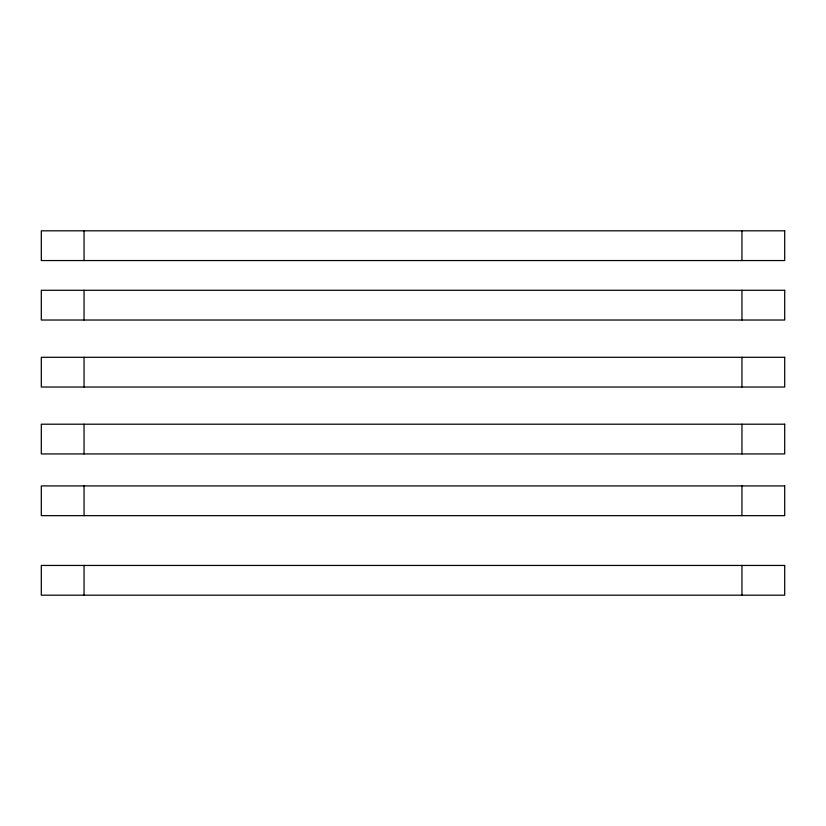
<?xml version="1.0" encoding="UTF-8"?>
<svg xmlns="http://www.w3.org/2000/svg" width="826" height="826" viewBox="0 0 826 826"><rect width="100%" height="100%" fill="white"/><g stroke="black" fill="none" stroke-linecap="round" stroke-linejoin="round"><path stroke-width="1.24" d="M741.955 230.815L741.955 260.551M741.955 290.287L741.955 320.023M741.955 357.297L741.955 387.033M741.955 424.203L741.955 453.939M741.955 485.915L741.955 515.651M741.955 565.449L741.955 595.185M84.046 230.815L84.046 260.551M84.046 290.287L84.046 320.023M84.046 357.297L84.046 387.033M84.046 424.203L84.046 453.939M84.046 485.915L84.046 515.651M84.046 565.449L84.046 595.185M784.7 230.815L41.3 230.815L41.3 260.551L784.7 260.551L784.7 230.815M784.7 290.287L41.3 290.287L41.3 320.023L784.7 320.023L784.7 290.287M784.7 357.297L41.3 357.297L41.3 387.033L784.7 387.033L784.7 357.297M784.7 424.203L41.3 424.203L41.3 453.939L784.7 453.939L784.7 424.203M784.7 485.915L41.3 485.915L41.3 515.651L784.7 515.651L784.7 485.915M784.7 565.449L41.3 565.449L41.3 595.185L784.7 595.185L784.7 565.449"/></g></svg>
